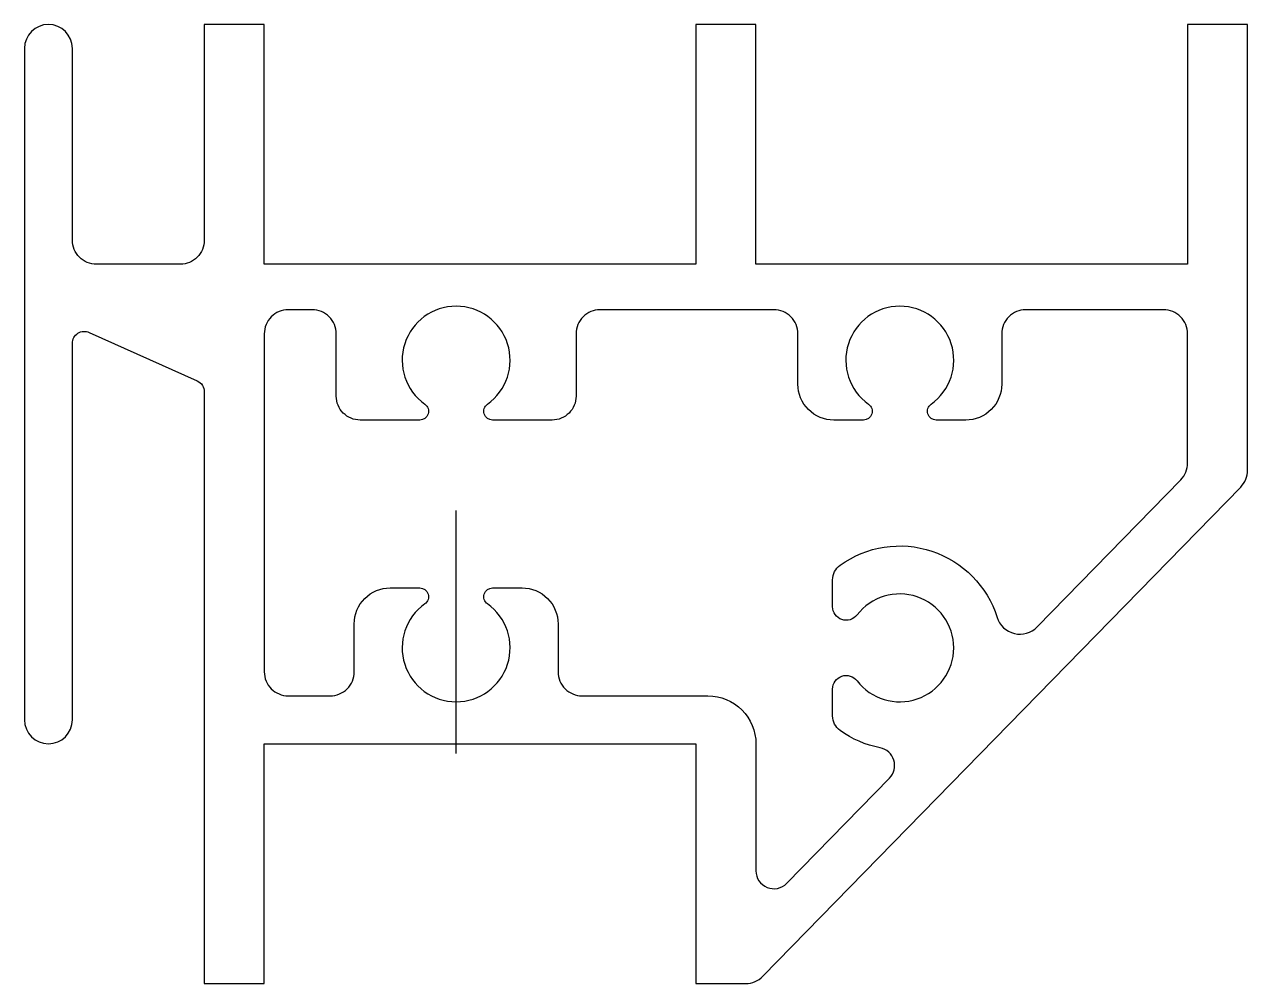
# Model space of a CAD drawing. Extents: x 143.1 to 194.1, y 200.5 to 240.5.
import ezdxf

# ---------------------------------------------------------------- set-up
doc = ezdxf.new("R2010")
doc.units = 0
doc.layers.get('0').update_dxf_attribs({"linetype": 'CONTINUOUS'})

msp = doc.modelspace()

# ---------------------------------------------------------------- linework, layer by layer
msp.add_line((161.097, 210.099), (161.097, 220.222))
for points in [[(150.597, 231.499, -0.414214), (149.597, 230.499), (146.097, 230.499, -0.414214), (145.097, 231.499), (145.097, 239.499, 1), (143.097, 239.499), (143.097, 211.499, 1), (145.097, 211.499), (145.097, 227.199, -0.544147), (145.802, 227.655), (150.302, 225.632, -0.295213), (150.597, 225.176), (150.597, 200.499), (153.097, 200.499), (153.097, 210.499), (171.097, 210.499), (171.097, 200.499), (173.176, 200.499, 0.202045), (173.892, 200.801), (193.813, 221.208, 0.195783), (194.097, 221.906), (194.097, 240.499), (191.597, 240.499), (191.597, 230.499), (173.597, 230.499), (173.597, 240.499), (171.097, 240.499), (171.097, 230.499), (153.097, 230.499), (153.097, 240.499), (150.597, 240.499)], [(167.097, 228.599, 0.414214), (166.097, 227.599), (166.097, 224.999, -0.414214), (165.097, 223.999), (162.615, 223.999, -0.73034), (162.402, 224.666, 3.130449), (159.793, 224.666, -0.73034), (159.58, 223.999), (157.097, 223.999, -0.414214), (156.097, 224.999), (156.097, 227.599, 0.414214), (155.097, 228.599), (154.097, 228.599, 0.414214), (153.097, 227.599), (153.097, 213.499, 0.414214), (154.097, 212.499), (155.847, 212.499, 0.414214), (156.847, 213.499), (156.847, 215.499, -0.414214), (158.347, 216.999), (159.58, 216.999, -0.73034), (159.793, 216.332, 3.130449), (162.402, 216.332, -0.73034), (162.615, 216.999), (163.847, 216.999, -0.414214), (165.347, 215.499), (165.347, 213.499, 0.414214), (166.347, 212.499), (171.597, 212.499, -0.414214), (173.597, 210.499), (173.597, 205.204, 0.672544), (174.884, 204.68), (179.168, 209.069, 0.595978), (178.777, 210.329, -0.108281), (177.108, 211.054, -0.240755), (176.797, 211.662), (176.797, 212.782, -0.716242), (177.813, 213.128, 2.941462), (177.813, 215.87, -0.716242), (176.797, 216.216), (176.797, 217.336, -0.240755), (177.108, 217.944, -0.511876), (183.652, 215.772, 0.567295), (185.322, 215.373), (191.313, 221.51, 0.195783), (191.597, 222.208), (191.597, 227.599, 0.414214), (190.597, 228.599), (184.847, 228.599, 0.414214), (183.847, 227.599), (183.847, 225.499, -0.414214), (182.347, 223.999), (181.115, 223.999, -0.73034), (180.902, 224.666, 3.130449), (178.293, 224.666, -0.73034), (178.08, 223.999), (176.847, 223.999, -0.414214), (175.347, 225.499), (175.347, 227.599, 0.414214), (174.347, 228.599)]]:
    msp.add_lwpolyline(points, format="xyb", close=True)

doc.saveas('drawing.dxf')
